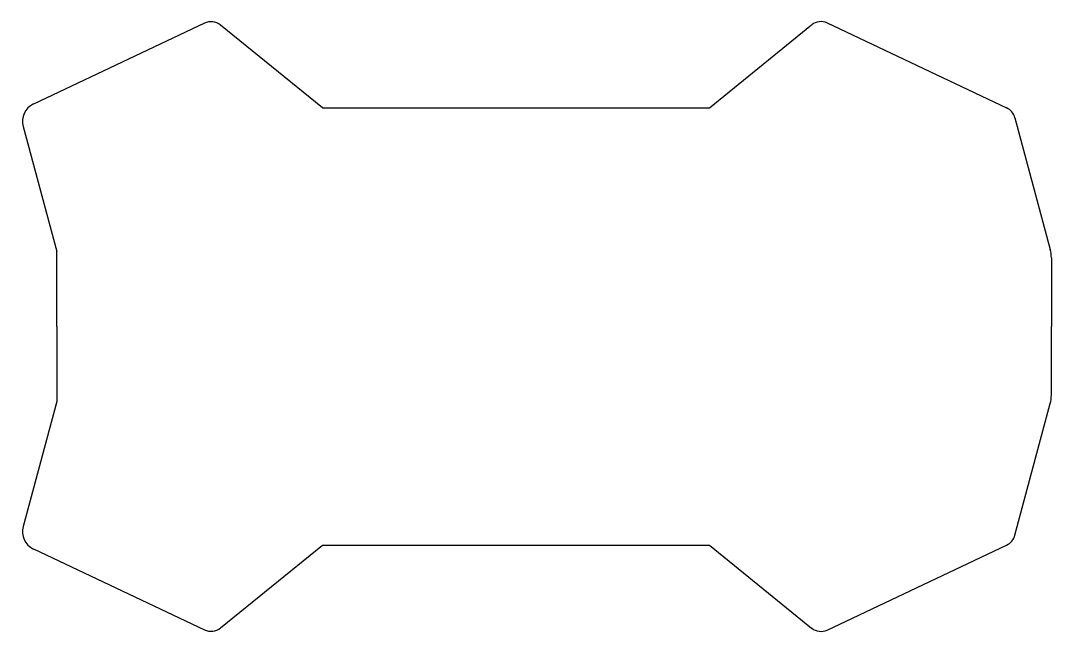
# Model space of a CAD drawing. Extents: x -65 to 70, y -40 to 40.
import ezdxf

# ---------------------------------------------------------------- set-up
doc = ezdxf.new("R2010")
doc.units = 0
doc.layers.get('0').update_dxf_attribs({"linetype": 'continuous'})

# ---------------------------------------------------------------- blocks, each defined once
blk = doc.blocks.new('EXTRUDE001')
at = {"color": 7}
for p, q in [((-40.73, 39.66), (-63.08, 29.09)), ((-25.3, 28.6), (-38.61, 39.4)), ((25.3, 28.6), (38.66, 39.44)), ((40.67, 39.69), (64.14, 28.58)), ((-25.3, 28.6), (25.3, 28.6)), ((65.23, 27.28), (69.85, 10.07)), ((-64.44, 26.14), (-60, 9.8)), ((-60, 0), (-60, 9.8)), ((70, 8.97), (70, 0)), ((-60, 0), (-60, -9.8)), ((70, -8.97), (70, 0)), ((-60, -9.8), (-64.44, -26.14)), ((65.23, -27.28), (69.85, -10.07)), ((-63.08, -29.09), (-40.73, -39.66)), ((-38.61, -39.4), (-25.3, -28.6)), ((-25.3, -28.6), (25.3, -28.6)), ((25.3, -28.6), (38.66, -39.44)), ((40.67, -39.69), (64.14, -28.58))]:
    blk.add_line(p, q, dxfattribs=at)
for centre, radius, start, end in [((-39.87, 37.84), 2.01, 50.9347, 115.3049), ((39.86, 37.97), 1.9, 64.6951, 129.0653), ((-62, 26.81), 2.53, 115.3049, -164.8148), ((63.28, 26.76), 2.02, 15.0329, 64.6951), ((65.73, 8.97), 4.27, 0, 15.0329), ((65.73, -8.97), 4.27, -15.0329, 0), ((-62, -26.81), 2.53, 164.8148, -115.3049), ((63.28, -26.76), 2.02, -64.6951, -15.0329), ((-39.87, -37.84), 2.01, -115.3049, -50.9347), ((39.86, -37.97), 1.9, -129.0653, -64.6951)]:
    blk.add_arc(centre, radius, start, end, dxfattribs=at)

msp = doc.modelspace()

# ---------------------------------------------------------------- block references
msp.add_blockref('EXTRUDE001', (0, 0))

doc.saveas('drawing.dxf')
